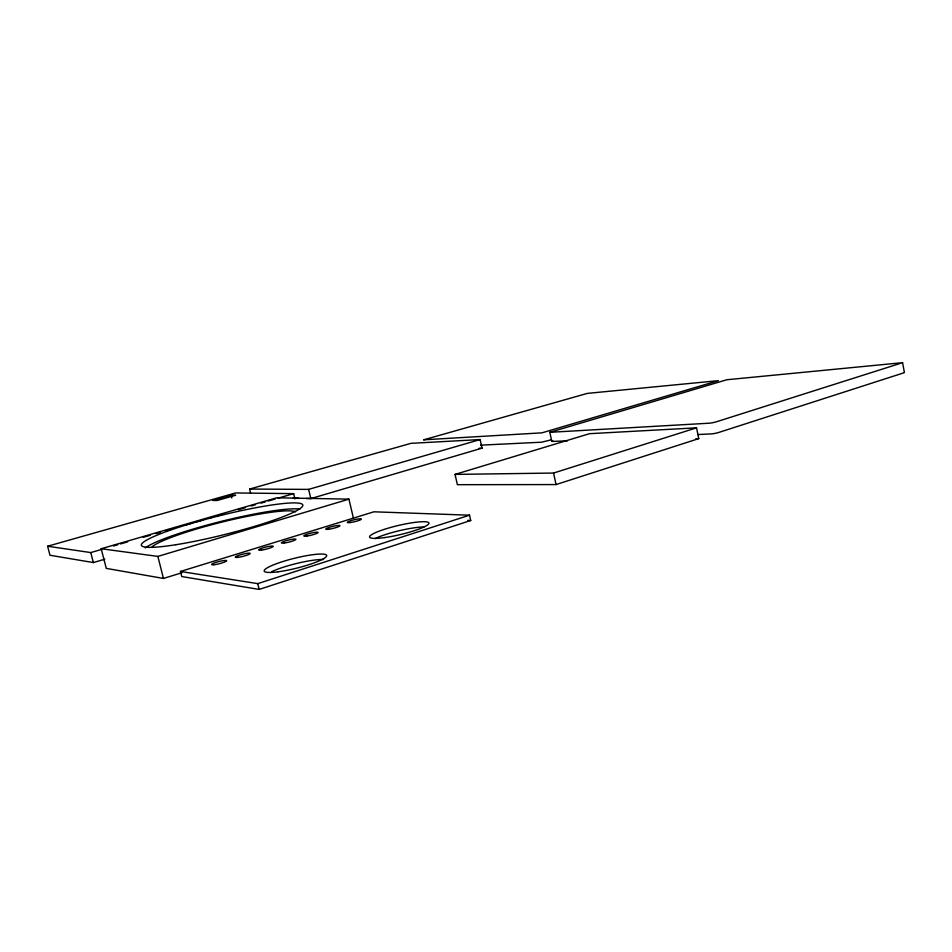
<?xml version="1.0" encoding="UTF-8"?>
<svg xmlns="http://www.w3.org/2000/svg" width="952" height="952" viewBox="0 0 952 952"><rect width="100%" height="100%" fill="white"/><g stroke="black" fill="none" stroke-linecap="round" stroke-linejoin="round"><path stroke-width="1.43" d="M567.452 440.835L551.839 441.466L552.791 440.883M549.828 432.315L726.9 379.741L902.567 362.676L716.439 421.784A5.307 0.654 -11.4 0 1 709.062 423.212L549.828 432.315L551.815 441.407M902.567 362.676L904.4 372.482L903.638 372.898L718.617 432.494A5.307 0.69 -11.4 0 1 711.251 433.898L697.911 434.54M259.17 589.419L470.716 520.506L469.514 515.187L373.91 511.807L180.475 571.462L181.761 576.543L259.17 589.419L257.742 583.635L180.475 571.462M556.063 484.568L698.756 438.622L696.531 427.841L589.526 433.684L455.044 474.405L457.377 484.687L556.063 484.568L553.552 473.049L455.044 474.405M257.742 583.635L469.514 515.187M553.552 473.049L696.531 427.841M353.442 518.257L348.92 499.145L276.758 497.789L101.186 548.733L106.291 568.392L163.458 578.447L181.927 572.735M101.186 548.733L157.853 556.408L348.92 499.145M551.422 439.788L541.498 442.216L480.605 445.155M294.93 498.931L293.656 493.648L235.644 492.946L47.6 546.234L49.992 555.266L93.379 562.561L104.791 559.205M306.389 498.503L310.828 498.586L482.045 448.142L480.129 439.562L410.955 443.346L249.602 489.066L250.626 493.267M249.602 489.066L308.615 489.387L480.129 439.562M47.6 546.234L90.785 552.577L102.126 549.28M113.478 545.984L117.739 544.746M120.571 543.925L127.663 541.866M143.276 537.333L150.368 535.274M156.045 533.62L160.293 532.382M165.969 530.74L170.23 529.502M185.83 524.968L192.923 522.91M195.767 522.089L202.859 520.018M208.536 518.376L212.784 517.138M215.628 516.317L222.72 514.258M238.321 509.725L245.414 507.666M251.09 506.012L255.35 504.774M261.026 503.132L265.275 501.894M268.119 501.061L275.211 499.003M278.043 498.182L293.656 493.648M231.134 495.159L212.582 500.419L217.02 500.538L235.679 495.23L231.134 495.159L231.824 497.991M479.106 448.273L482.045 448.142M695.817 438.753L698.756 438.622M293.073 498.253L298.988 498.36M467.777 520.387L470.716 520.506M90.785 552.577L93.379 562.561M157.853 556.408L163.458 578.447M308.615 489.387L310.828 498.586M375.183 538.558A30.547 4.784 -13.3 0 1 423.973 526.932M271.582 571.724A32.19 5.176 -14 0 1 323.585 559.502M145.263 547.924A83.145 10.103 -14 0 1 220.198 521.636A83.145 10.103 -14 0 1 299.916 509.082M152.141 546.805A75.148 9.127 -14 0 1 224.672 521.422A75.148 9.127 -14 0 1 295.572 511.807M423.7 439.812L541.974 432.839L718.367 380.669L587.36 393.39L423.7 439.812M384.537 537.594A30.559 4.665 -13.3 0 0 428.971 523.183A30.559 4.665 -13.3 0 0 384.132 529.407A30.559 4.665 -13.3 0 0 384.537 537.594M277.996 571.807A32.201 5.058 -14 0 0 326.631 556.028A32.201 5.058 -14 0 0 281.661 561.918A32.201 5.058 -14 0 0 277.996 571.807M284.446 542.997A7.497 1.059 -13.9 0 0 295.894 539.439A7.497 1.059 -13.9 0 0 285.588 540.843A7.497 1.059 -13.9 0 0 284.446 542.997M261.562 550.077A7.592 1.071 -14 0 0 273.236 546.46A7.592 1.071 -14 0 0 262.93 547.852A7.592 1.071 -14 0 0 261.562 550.077M238.238 557.313A7.687 1.083 -14.2 0 0 250.138 553.612A7.687 1.083 -14.2 0 0 239.845 554.992A7.687 1.083 -14.2 0 0 238.238 557.313M214.069 564.726A7.783 1.107 -14.3 0 0 226.505 561.014A7.783 1.107 -14.3 0 0 216.794 562.12A7.783 1.107 -14.3 0 0 214.069 564.726M306.901 536.035A7.414 1.035 -13.7 0 0 318.135 532.549A7.414 1.035 -13.7 0 0 307.829 533.977A7.414 1.035 -13.7 0 0 306.901 536.035M328.94 529.205A7.33 1.023 -13.6 0 0 339.971 525.778A7.33 1.023 -13.6 0 0 329.654 527.218A7.33 1.023 -13.6 0 0 328.94 529.205M350.574 522.505A7.247 1 -13.5 0 0 361.403 519.137A7.247 1 -13.5 0 0 351.086 520.601A7.247 1 -13.5 0 0 350.574 522.505M175.858 544.722A83.181 9.746 -14 0 0 302.51 506.285A83.181 9.746 -14 0 0 187.758 524.481A83.181 9.746 -14 0 0 175.858 544.722"/></g></svg>
